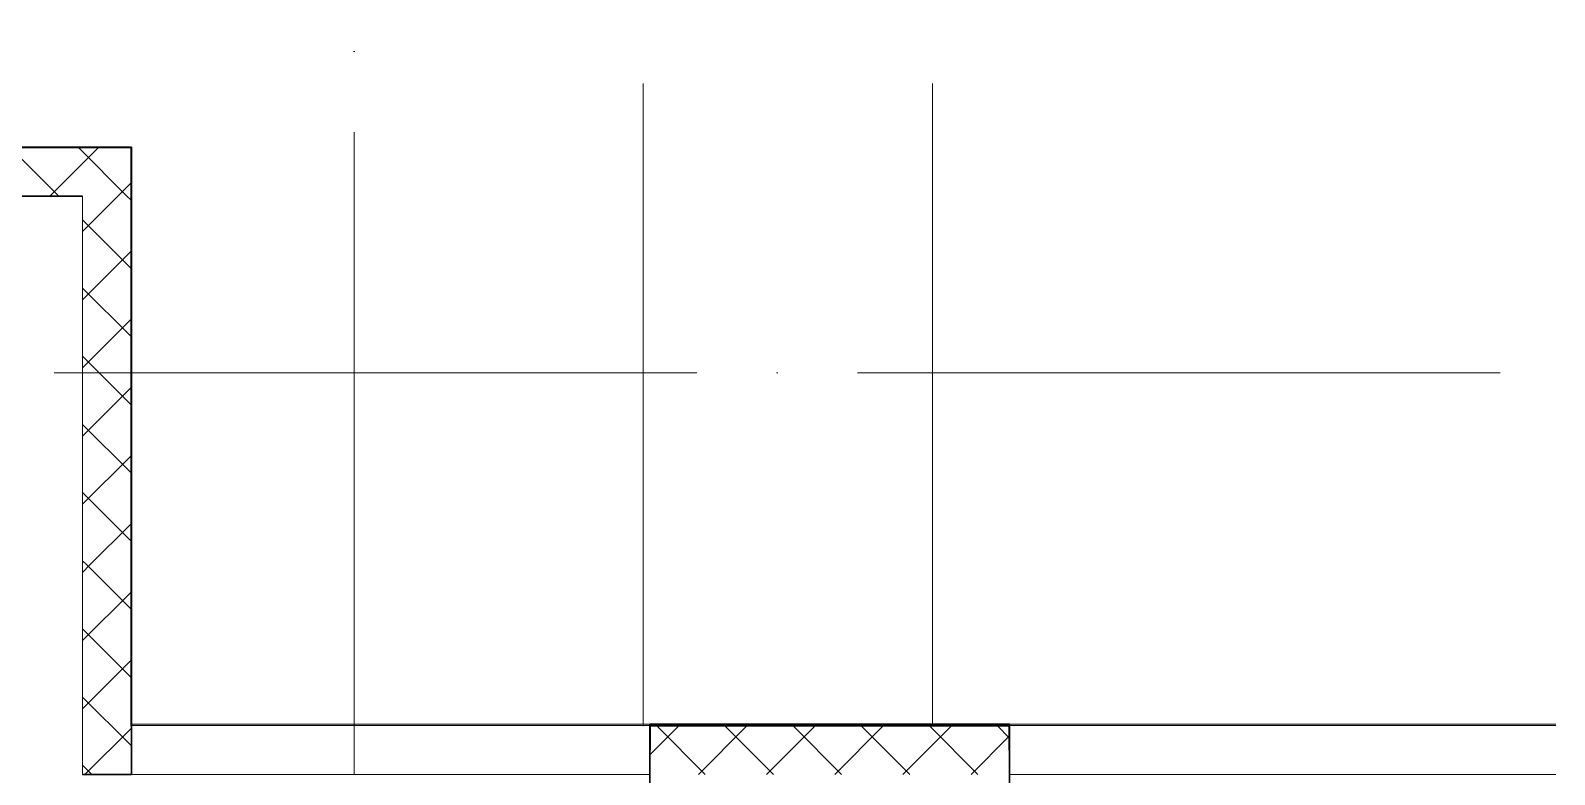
# Model space of a CAD drawing. Header units: millimetres. Extents: x -88595 to 880822, y -1054509 to -148035.
# Drawn here: x 432056 to 436799, y -267502 to -265187 of the extents above; entities that cross this region are included whole.
import ezdxf

# ---------------------------------------------------------------- set-up
doc = ezdxf.new("R2010")
doc.units = ezdxf.units.MM
doc.linetypes.add('ADSK_Линия сетки', pattern=[25, 20, -2.5, 0, -2.5])
for name, color, linetype, lineweight in [('Оборудование', 7, 'Continuous', 18), ('Оси', 7, 'Continuous', 9), ('Стены внутренние', 7, 'Continuous', 18), ('Стены наружные', 7, 'Continuous', 18), ('Стены штриховка', 7, 'Continuous', 9)]:
    doc.layers.add(name, color=color, linetype=linetype, lineweight=lineweight)

# ---------------------------------------------------------------- blocks, each defined once
blk = doc.blocks.new('3 этаж')
at = {"layer": 'Оси', "linetype": 'ADSK_Линия сетки', "ltscale": 100}
for p, q in [((444943.9, 695924.5), (444943.9, 629947.7)), ((445843.9, 661073.9), (445843.9, 631217.7)), ((446743.9, 661073.9), (446743.9, 631217.7)), ((466011.2, 660173.9), (389071.6, 660173.9))]:
    blk.add_line(p, q, dxfattribs=at)
at = {"layer": 'Стены внутренние', "lineweight": 30}
for p, q in [((444250.9, 660875.9), (442793.9, 660875.9)), ((444250.9, 660875.9), (444250.9, 658923.9)), ((444098.9, 660723.9), (442793.9, 660723.9)), ((445864.3, 659075.9), (445864.3, 658373.9)), ((446983.9, 658373.9), (446983.9, 659075.9)), ((444098.9, 658923.9), (444250.9, 658923.9))]:
    blk.add_line(p, q, dxfattribs=at)
at = {"layer": 'Стены внутренние', "linetype": 'Continuous', "lineweight": 9}
for p, q in [((444024.7, 660723.9), (443874.7, 660873.9)), ((443997.1, 660723.9), (444147.1, 660873.9)), ((444236.9, 660723.9), (444086.9, 660873.9)), ((444209.2, 660723.9), (444248.9, 660763.5)), ((444098.9, 660613.5), (444209.2, 660723.9)), ((444248.9, 660711.8), (444236.9, 660723.9)), ((444248.9, 660499.7), (444098.9, 660649.7)), ((444098.9, 660401.4), (444248.9, 660551.4)), ((444248.9, 660287.6), (444098.9, 660437.6)), ((444098.9, 660189.3), (444248.9, 660339.3)), ((444248.9, 660075.4), (444098.9, 660225.4)), ((444098.9, 659977.1), (444248.9, 660127.1)), ((444248.9, 659863.3), (444098.9, 660013.3)), ((444098.9, 659765), (444248.9, 659915)), ((444250.9, 659880.2), (444248.9, 659883.7)), ((444248.9, 659651.2), (444098.9, 659801.2)), ((444121.9, 659575.9), (444248.9, 659702.9)), ((444112.1, 659575.9), (444098.9, 659589)), ((444098.9, 659552.9), (444121.9, 659575.9)), ((444248.9, 659439), (444112.1, 659575.9)), ((444098.9, 659340.7), (444248.9, 659490.7)), ((444248.9, 659226.9), (444098.9, 659376.9)), ((444098.9, 659128.6), (444248.9, 659278.6)), ((444248.9, 659014.8), (444098.9, 659164.8)), ((444106.3, 658923.9), (444248.9, 659066.5)), ((444248.9, 659066.5), (444250.9, 659068.5)), ((445864.3, 658984.8), (445953.4, 659073.9)), ((446036.9, 658923.9), (445886.9, 659073.9)), ((446015.5, 658923.9), (446165.5, 659073.9)), ((446249, 658923.9), (446099, 659073.9)), ((446227.6, 658923.9), (446377.6, 659073.9)), ((446461.1, 658923.9), (446311.1, 659073.9)), ((446439.7, 658923.9), (446589.7, 659073.9)), ((446673.3, 658923.9), (446523.3, 659073.9)), ((446651.9, 658923.9), (446801.9, 659073.9)), ((446885.4, 658923.9), (446735.4, 659073.9)), ((446862.4, 659075.9), (446861.3, 659073.9)), ((446864, 658923.9), (446981.9, 659041.8)), ((446981.9, 659039.5), (446947.5, 659073.9)), ((444250.9, 659012.8), (444248.9, 659014.8)), ((446983.9, 659007.3), (446981.9, 659010.8)), ((444127.7, 658923.9), (444098.9, 658952.6))]:
    blk.add_line(p, q, dxfattribs=at)
at = {"layer": 'Стены внутренние'}
for p, q in [((444098.9, 660723.9), (444098.9, 658923.9)), ((444250.9, 659075.9), (445864.3, 659075.9)), ((446983.9, 659075.9), (448683.9, 659075.9)), ((444250.9, 658923.9), (445864.3, 658923.9)), ((446983.9, 658923.9), (448683.9, 658923.9))]:
    blk.add_line(p, q, dxfattribs=at)
at = {"layer": 'Стены наружные'}
for p, q in [((444250.9, 659080.9), (445864.3, 659080.9)), ((446983.9, 659080.9), (448683.9, 659080.9))]:
    blk.add_line(p, q, dxfattribs=at)
at = {"layer": 'Стены наружные', "lineweight": 30}
for p, q in [((446983.9, 659080.9), (445864.3, 659080.9)), ((445864.3, 659080.9), (445864.3, 659075.9)), ((445864.3, 659075.9), (446983.9, 659075.9)), ((446983.9, 659075.9), (446983.9, 659080.9))]:
    blk.add_line(p, q, dxfattribs=at)
at = {"layer": 'Стены наружные', "linetype": 'Continuous', "lineweight": 9}
blk.add_line((446862.7, 659076.3), (446862.4, 659075.9), dxfattribs=at)
at = {"layer": 'Стены штриховка'}
for p, q in [((442795.9, 660873.9), (444250.9, 660873.9)), ((444248.9, 659073.9), (444248.9, 660875.9)), ((444250.9, 659073.9), (444248.9, 659073.9)), ((446981.9, 659073.9), (445866.3, 659073.9)), ((445866.3, 659073.9), (445866.3, 658999.9)), ((446981.9, 658999.9), (446981.9, 659073.9)), ((445864.3, 658999.9), (445866.3, 658999.9)), ((446981.9, 658999.9), (446983.9, 658999.9))]:
    blk.add_line(p, q, dxfattribs=at)

msp = doc.modelspace()

# ---------------------------------------------------------------- block references
at = {"layer": 'Оборудование', "color": 5, "true_color": 0x0000ff}
msp.add_blockref('3 этаж', (-11880.6, -926425.8), dxfattribs=at)

doc.saveas('drawing.dxf')
